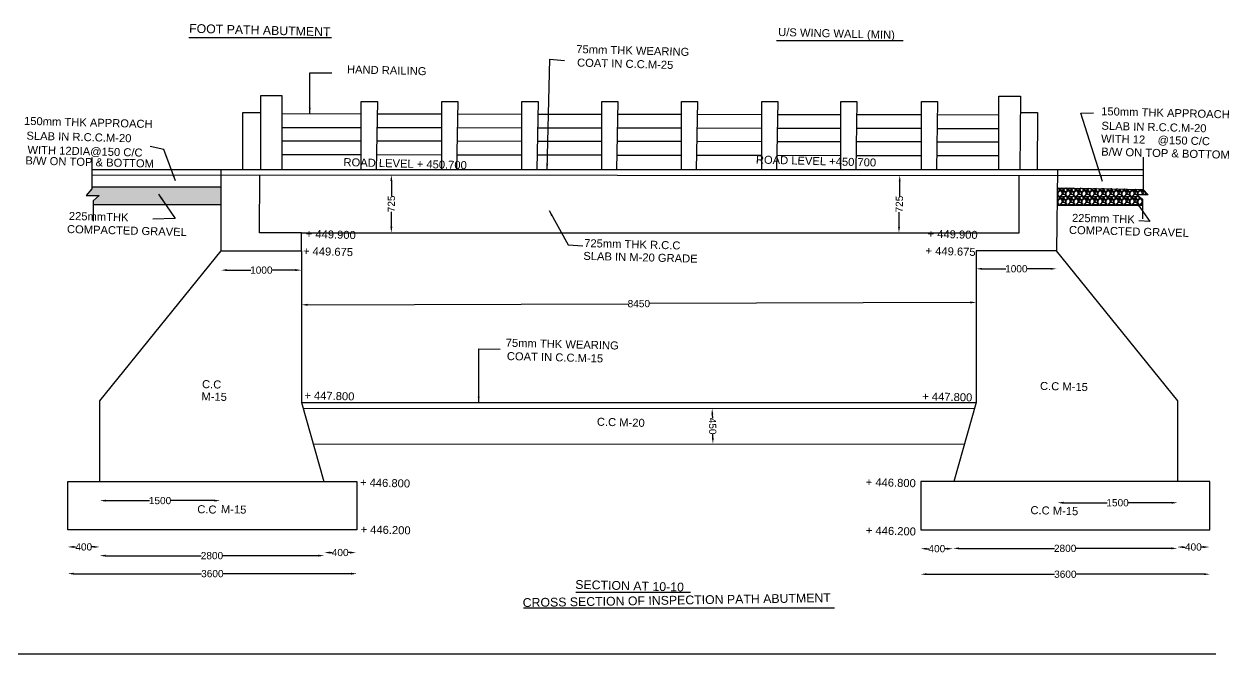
# Model space of a CAD drawing. Header units: millimetres. Extents: x 745 to 38722, y 1497 to 29572.
# Drawn here: x 10381 to 25207, y 1497 to 9376 of the extents above; entities that cross this region are included whole.
import ezdxf

# ---------------------------------------------------------------- set-up
doc = ezdxf.new("R2010")
doc.units = ezdxf.units.MM
doc.header["$MEASUREMENT"] = 0
for name, color, linetype in [('DIM', 7, 'Continuous'), ('DWG', 7, 'Continuous'), ('TXT', 7, 'Continuous')]:
    doc.layers.add(name, color=color, linetype=linetype)
doc.styles.get("Standard").update_dxf_attribs({"font": 'arial.ttf'})
doc.dimstyles.new('Civil', dxfattribs={"dimtxt": 90, "dimasz": 75, "dimexe": 0.1, "dimexo": 0.0625, "dimgap": 0.09, "dimtad": 0, "dimdec": 0, "dimzin": 12, "dimdsep": 46, "dimtxsty": 'Standard', "dimcen": 0.1, "dimse1": 1, "dimse2": 1, "dimaunit": 1, "dimadec": 5, "dimazin": 2, "dimtfac": 1, "dimtdec": 0, "dimtofl": 0, "dimtmove": 0, "dimatfit": 3, "dimfxl": 1, "dimfrac": 1, "dimtolj": 1, "dimtzin": 0, "dimarcsym": 0})
pattern_1 = [(228.012788, (72, 100), (-800, -900), [13.4536, -1331.9088]), (184.96974, (63, 90), (1200, 100), [23.0868, -2285.59248]), (132.510447, (40, 88), (1000, -1100), [16.2788, -1611.60326]), (267.27369, (1, 63), (100, 2000), [21.0238, -2081.3558]), (292.833654, (0, 42), (-500, 1200), [20.6155, -2040.9373]), (357.27369, (8, 23), (-2000, 100), [21.0238, -2081.3558]), (37.69424, (29, 22), (-1300, -1000), [27.8029, -2752.48485]), (72.255328, (51, 39), (700, 2200), [26.2488, -2598.63215]), (121.429566, (59, 64), (-800, 1300), [21.095, -2088.4073]), (175.23636, (48, 82), (1100, -100), [24.0832, -1180.07626]), (222.397438, (24, 84), (-1200, -1100), [31.1448, -3083.3375]), (138.814075, (100, 62), (-700, 600), [10.6301, -1052.3845]), (171.469234, (92, 69), (1300, -200), [20.2237, -2002.15114]), (225, (72, 72), (-1e-14, -100), [14.1421, -127.27926]), (203.19859, (65, 84), (500, 200), [7.6158, -753.9615]), (291.80141, (58, 81), (-100, 300), [10.7703, -527.74618]), (30.96376, (62, 71), (300, 200), [17.4929, -565.6023]), (161.56505, (77, 80), (200, -100), [12.6491, -303.57867]), (16.38954, (0, 81), (1000, 300), [17.72, -1754.2845]), (70.346176, (17, 86), (-400, -1100), [14.8661, -1471.74077]), (293.19859, (77, 100), (-200, 500), [15.2315, -746.3458]), (343.61046, (83, 86), (-1000, 300), [17.72, -1754.2845]), (339.443955, (0, 19), (-500, 200), [17.088, -837.31237]), (294.77514, (16, 13), (-500, 1100), [14.3178, -1417.4643]), (66.80141, (78, 0), (200, 500), [15.2315, -746.3458]), (17.354025, (84, 14), (-1300, -400), [16.7631, -1659.54236]), (69.443955, (29, 0), (-200, -500), [8.544, -845.85637]), (101.30993, (72, 0), (-100, 400), [5.099, -504.80295]), (165.96376, (71, 5), (300, -100), [20.6155, -391.69506]), (186.009006, (51, 10), (1000, 100), [19.105, -1891.3923]), (303.69007, (62, 62), (-100, 200), [14.4222, -346.13293]), (353.157227, (70, 50), (1700, -200), [25.1794, -2492.75626]), (60.945396, (95, 47), (-400, -700), [10.2956, -1019.2674]), (90, (100, 56), (-100, 100), [6, -94]), (120.256437, (49, 13), (400, -700), [13.8924, -1375.352]), (48.012788, (42, 25), (800, 900), [26.9072, -1318.4552]), (0, (60, 45), (100, 100), [26, -74]), (325.304846, (86, 45), (1000, -700), [15.8114, -1565.32743]), (254.054604, (99, 36), (-100, -400), [14.5602, -713.4508]), (207.645975, (95, 22), (-1900, -1000), [23.7065, -2346.94742]), (175.426079, (74, 11), (-1300, 100), [25.0799, -2482.90734])]

# ---------------------------------------------------------------- blocks, each defined once
blk = doc.blocks.new('*D61')
at = {"layer": 'Defpoints', "color": 0, "transparency": 16777216}
for p in [(21589, 3052), (25202, 3052), (25202, 2497)]:
    blk.add_point(p, dxfattribs=at)
at = {"layer": 'DIM', "color": 0, "lineweight": -2, "transparency": 16777216}
for p, q in [((21664, 2497), (23261, 2497)), ((25127, 2497), (23530, 2497))]:
    blk.add_line(p, q, dxfattribs=at)
at = {"layer": 'DIM', "color": 0, "transparency": 16777216}
for points in [[(21664, 2510), (21664, 2485), (21589, 2497)], [(25127, 2510), (25127, 2485), (25202, 2497)]]:
    blk.add_solid(points, dxfattribs=at)
at = {"layer": 'DIM', "color": 0, "transparency": 16777216, "insert": (23396, 2497), "char_height": 90, "attachment_point": 5}
blk.add_mtext('\\A1;3600', dxfattribs=at)
blk = doc.blocks.new('*D62')
at = {"layer": 'Defpoints', "color": 0, "transparency": 16777216}
for p in [(21589, 3052), (21994, 3052), (21994, 2816)]:
    blk.add_point(p, dxfattribs=at)
at = {"layer": 'DIM', "color": 0, "lineweight": -2, "transparency": 16777216}
for p, q in [((21664, 2816), (21690, 2816)), ((21919, 2816), (21893, 2816))]:
    blk.add_line(p, q, dxfattribs=at)
at = {"layer": 'DIM', "color": 0, "transparency": 16777216}
for points in [[(21664, 2828), (21664, 2803), (21589, 2816)], [(21919, 2828), (21919, 2803), (21994, 2816)]]:
    blk.add_solid(points, dxfattribs=at)
at = {"layer": 'DIM', "color": 0, "transparency": 16777216, "insert": (21791, 2816), "char_height": 90, "attachment_point": 5}
blk.add_mtext('\\A1;400', dxfattribs=at)
blk = doc.blocks.new('*D63')
at = {"layer": 'Defpoints', "color": 0, "transparency": 16777216}
for p in [(24794, 2820), (21994, 2816), (24794, 2816)]:
    blk.add_point(p, dxfattribs=at)
at = {"layer": 'DIM', "color": 0, "lineweight": -2, "transparency": 16777216}
for p, q in [((22069, 2820), (23259, 2820)), ((24719, 2820), (23529, 2820))]:
    blk.add_line(p, q, dxfattribs=at)
at = {"layer": 'DIM', "color": 0, "transparency": 16777216}
for points in [[(22069, 2833), (22069, 2808), (21994, 2820)], [(24719, 2833), (24719, 2808), (24794, 2820)]]:
    blk.add_solid(points, dxfattribs=at)
at = {"layer": 'DIM', "color": 0, "transparency": 16777216, "insert": (23394, 2820), "char_height": 90, "attachment_point": 5}
blk.add_mtext('\\A1;2800', dxfattribs=at)
blk = doc.blocks.new('*D64')
at = {"layer": 'Defpoints', "color": 0, "transparency": 16777216}
for p in [(24794, 2820), (25197, 2837), (25197, 2820)]:
    blk.add_point(p, dxfattribs=at)
at = {"layer": 'DIM', "color": 0, "lineweight": -2, "transparency": 16777216}
for p, q in [((24869, 2837), (24894, 2837)), ((25122, 2837), (25097, 2837))]:
    blk.add_line(p, q, dxfattribs=at)
at = {"layer": 'DIM', "color": 0, "transparency": 16777216}
for points in [[(24869, 2849), (24869, 2824), (24794, 2837)], [(25122, 2849), (25122, 2824), (25197, 2837)]]:
    blk.add_solid(points, dxfattribs=at)
at = {"layer": 'DIM', "color": 0, "transparency": 16777216, "insert": (24996, 2837), "char_height": 90, "attachment_point": 5}
blk.add_mtext('\\A1;400', dxfattribs=at)
blk = doc.blocks.new('*D65')
at = {"layer": 'Defpoints', "color": 0, "transparency": 16777216}
for p in [(23299, 3411), (24798, 3411), (24798, 3390)]:
    blk.add_point(p, dxfattribs=at)
at = {"layer": 'DIM', "color": 0, "lineweight": -2, "transparency": 16777216}
for p, q in [((23374, 3390), (23919, 3390)), ((24723, 3390), (24179, 3390))]:
    blk.add_line(p, q, dxfattribs=at)
at = {"layer": 'DIM', "color": 0, "transparency": 16777216}
for points in [[(23374, 3403), (23374, 3378), (23299, 3390)], [(24723, 3403), (24723, 3378), (24798, 3390)]]:
    blk.add_solid(points, dxfattribs=at)
at = {"layer": 'DIM', "color": 0, "transparency": 16777216, "insert": (24049, 3390), "char_height": 90, "attachment_point": 5}
blk.add_mtext('\\A1;1500', dxfattribs=at)
blk = doc.blocks.new('*D66')
at = {"layer": 'Defpoints', "color": 0, "transparency": 16777216}
for p in [(22282, 6540), (23286, 6540), (23286, 6314)]:
    blk.add_point(p, dxfattribs=at)
at = {"layer": 'DIM', "color": 0, "lineweight": -2, "transparency": 16777216}
for p, q in [((22357, 6314), (22654, 6314)), ((23211, 6314), (22915, 6314))]:
    blk.add_line(p, q, dxfattribs=at)
at = {"layer": 'DIM', "color": 0, "transparency": 16777216}
for points in [[(22357, 6326), (22357, 6301), (22282, 6314)], [(23211, 6326), (23211, 6301), (23286, 6314)]]:
    blk.add_solid(points, dxfattribs=at)
at = {"layer": 'DIM', "color": 0, "transparency": 16777216, "insert": (22784, 6314), "char_height": 90, "attachment_point": 5}
blk.add_mtext('\\A1;1000', dxfattribs=at)
blk = doc.blocks.new('*D67')
at = {"layer": 'Defpoints', "color": 0, "transparency": 16777216}
for p in [(21247, 7482), (21236, 6764), (21317, 6763)]:
    blk.add_point(p, dxfattribs=at)
at = {"layer": 'DIM', "color": 0, "lineweight": -2, "transparency": 16777216}
for p, q in [((21326, 7406), (21323, 7221)), ((21318, 6838), (21321, 7023))]:
    blk.add_line(p, q, dxfattribs=at)
at = {"layer": 'DIM', "color": 0, "transparency": 16777216}
for points in [[(21314, 7406), (21339, 7406), (21327, 7481)], [(21306, 6838), (21331, 6838), (21317, 6763)]]:
    blk.add_solid(points, dxfattribs=at)
at = {"layer": 'DIM', "color": 0, "transparency": 16777216, "insert": (21322, 7122), "char_height": 90, "attachment_point": 5, "rotation": 89.1857}
blk.add_mtext('\\A1;725', dxfattribs=at)
blk = doc.blocks.new('*D68')
at = {"layer": 'Defpoints', "color": 0, "transparency": 16777216}
for p in [(18894, 4567), (18904, 4125), (18993, 4127)]:
    blk.add_point(p, dxfattribs=at)
at = {"layer": 'DIM', "color": 0, "lineweight": -2, "transparency": 16777216}
for p, q in [((18985, 4494), (18986, 4449)), ((18991, 4202), (18990, 4247))]:
    blk.add_line(p, q, dxfattribs=at)
at = {"layer": 'DIM', "color": 0, "transparency": 16777216}
for points in [[(18998, 4494), (18973, 4494), (18983, 4569)], [(19004, 4202), (18979, 4201), (18993, 4127)]]:
    blk.add_solid(points, dxfattribs=at)
at = {"layer": 'DIM', "color": 0, "transparency": 16777216, "insert": (18988, 4348), "char_height": 90, "attachment_point": 5, "rotation": 271.2292}
blk.add_mtext('\\A1;450', dxfattribs=at)
blk = doc.blocks.new('*D69')
at = {"layer": 'Defpoints', "color": 0, "transparency": 16777216}
for p in [(22282, 5943), (13852, 5913), (22283, 5893)]:
    blk.add_point(p, dxfattribs=at)
at = {"layer": 'DIM', "color": 0, "lineweight": -2, "transparency": 16777216}
for p, q in [((13927, 5864), (17933, 5878)), ((22208, 5893), (18202, 5879))]:
    blk.add_line(p, q, dxfattribs=at)
at = {"layer": 'DIM', "color": 0, "transparency": 16777216}
for points in [[(13927, 5876), (13927, 5851), (13852, 5864)], [(22208, 5906), (22208, 5881), (22283, 5893)]]:
    blk.add_solid(points, dxfattribs=at)
at = {"layer": 'DIM', "color": 0, "transparency": 16777216, "insert": (18067, 5878), "char_height": 90, "attachment_point": 5, "rotation": 0.2011}
blk.add_mtext('\\A1;8450', dxfattribs=at)
blk = doc.blocks.new('*D70')
at = {"layer": 'Defpoints', "color": 0, "transparency": 16777216}
for p in [(12848, 6540), (13852, 6540), (13852, 6297)]:
    blk.add_point(p, dxfattribs=at)
at = {"layer": 'DIM', "color": 0, "lineweight": -2, "transparency": 16777216}
for p, q in [((12922, 6297), (13219, 6297)), ((13776, 6297), (13480, 6297))]:
    blk.add_line(p, q, dxfattribs=at)
at = {"layer": 'DIM', "color": 0, "transparency": 16777216}
for points in [[(12922, 6310), (12922, 6285), (12848, 6297)], [(13776, 6310), (13776, 6285), (13852, 6297)]]:
    blk.add_solid(points, dxfattribs=at)
at = {"layer": 'DIM', "color": 0, "transparency": 16777216, "insert": (13350, 6297), "char_height": 90, "attachment_point": 5}
blk.add_mtext('\\A1;1000', dxfattribs=at)
blk = doc.blocks.new('*D71')
at = {"layer": 'Defpoints', "color": 0, "transparency": 16777216}
for p in [(10932, 3052), (14545, 3052), (14545, 2504)]:
    blk.add_point(p, dxfattribs=at)
at = {"layer": 'DIM', "color": 0, "lineweight": -2, "transparency": 16777216}
for p, q in [((11006, 2504), (12604, 2504)), ((14470, 2504), (12873, 2504))]:
    blk.add_line(p, q, dxfattribs=at)
at = {"layer": 'DIM', "color": 0, "transparency": 16777216}
for points in [[(11006, 2517), (11006, 2492), (10932, 2504)], [(14470, 2517), (14470, 2492), (14545, 2504)]]:
    blk.add_solid(points, dxfattribs=at)
at = {"layer": 'DIM', "color": 0, "transparency": 16777216, "insert": (12738, 2504), "char_height": 90, "attachment_point": 5}
blk.add_mtext('\\A1;3600', dxfattribs=at)
blk = doc.blocks.new('*D72')
at = {"layer": 'Defpoints', "color": 0, "transparency": 16777216}
for p in [(10932, 3052), (11330, 3052), (11330, 2838)]:
    blk.add_point(p, dxfattribs=at)
at = {"layer": 'DIM', "color": 0, "lineweight": -2, "transparency": 16777216}
for p, q in [((11006, 2838), (11030, 2838)), ((11255, 2838), (11232, 2838))]:
    blk.add_line(p, q, dxfattribs=at)
at = {"layer": 'DIM', "color": 0, "transparency": 16777216}
for points in [[(11006, 2851), (11006, 2826), (10932, 2838)], [(11255, 2851), (11255, 2826), (11330, 2838)]]:
    blk.add_solid(points, dxfattribs=at)
at = {"layer": 'DIM', "color": 0, "transparency": 16777216, "insert": (11131, 2838), "char_height": 90, "attachment_point": 5}
blk.add_mtext('\\A1;400', dxfattribs=at)
blk = doc.blocks.new('*D73')
at = {"layer": 'Defpoints', "color": 0, "transparency": 16777216}
for p in [(11330, 2838), (14136, 2838), (14136, 2729)]:
    blk.add_point(p, dxfattribs=at)
at = {"layer": 'DIM', "color": 0, "lineweight": -2, "transparency": 16777216}
for p, q in [((11405, 2729), (12598, 2729)), ((14061, 2729), (12868, 2729))]:
    blk.add_line(p, q, dxfattribs=at)
at = {"layer": 'DIM', "color": 0, "transparency": 16777216}
for points in [[(11405, 2742), (11405, 2717), (11330, 2729)], [(14061, 2742), (14061, 2717), (14136, 2729)]]:
    blk.add_solid(points, dxfattribs=at)
at = {"layer": 'DIM', "color": 0, "transparency": 16777216, "insert": (12733, 2729), "char_height": 90, "attachment_point": 5}
blk.add_mtext('\\A1;2800', dxfattribs=at)
blk = doc.blocks.new('*D74')
at = {"layer": 'Defpoints', "color": 0, "transparency": 16777216}
for p in [(14136, 2729), (14534, 2768), (14534, 2729)]:
    blk.add_point(p, dxfattribs=at)
at = {"layer": 'DIM', "color": 0, "lineweight": -2, "transparency": 16777216}
for p, q in [((14211, 2768), (14234, 2768)), ((14459, 2768), (14436, 2768))]:
    blk.add_line(p, q, dxfattribs=at)
at = {"layer": 'DIM', "color": 0, "transparency": 16777216}
for points in [[(14211, 2780), (14211, 2755), (14136, 2768)], [(14459, 2780), (14459, 2755), (14534, 2768)]]:
    blk.add_solid(points, dxfattribs=at)
at = {"layer": 'DIM', "color": 0, "transparency": 16777216, "insert": (14335, 2768), "char_height": 90, "attachment_point": 5}
blk.add_mtext('\\A1;400', dxfattribs=at)
blk = doc.blocks.new('*D75')
at = {"layer": 'Defpoints', "color": 0, "transparency": 16777216}
for p in [(11332, 3654), (12836, 3654), (12836, 3417)]:
    blk.add_point(p, dxfattribs=at)
at = {"layer": 'DIM', "color": 0, "lineweight": -2, "transparency": 16777216}
for p, q in [((11406, 3417), (11954, 3417)), ((12761, 3417), (12214, 3417))]:
    blk.add_line(p, q, dxfattribs=at)
at = {"layer": 'DIM', "color": 0, "transparency": 16777216}
for points in [[(11406, 3429), (11406, 3404), (11332, 3417)], [(12761, 3429), (12761, 3404), (12836, 3417)]]:
    blk.add_solid(points, dxfattribs=at)
at = {"layer": 'DIM', "color": 0, "transparency": 16777216, "insert": (12084, 3417), "char_height": 90, "attachment_point": 5}
blk.add_mtext('\\A1;1500', dxfattribs=at)
blk = doc.blocks.new('*D76')
at = {"layer": 'Defpoints', "color": 0, "transparency": 16777216}
for p in [(14917, 7486), (14917, 6764), (14975, 6764)]:
    blk.add_point(p, dxfattribs=at)
at = {"layer": 'DIM', "color": 0, "lineweight": -2, "transparency": 16777216}
for p, q in [((14975, 7411), (14975, 7225)), ((14975, 6839), (14975, 7026))]:
    blk.add_line(p, q, dxfattribs=at)
at = {"layer": 'DIM', "color": 0, "transparency": 16777216}
for points in [[(14962, 7411), (14987, 7411), (14975, 7486)], [(14962, 6839), (14987, 6839), (14975, 6764)]]:
    blk.add_solid(points, dxfattribs=at)
at = {"layer": 'DIM', "color": 0, "transparency": 16777216, "insert": (14975, 7125), "char_height": 90, "attachment_point": 5, "rotation": 89.9995}
blk.add_mtext('\\A1;725', dxfattribs=at)

msp = doc.modelspace()

# ---------------------------------------------------------------- hatches: boundary and pattern name
at = {"layer": 'DWG'}
h = msp.add_hatch(dxfattribs=at)
h.set_pattern_fill('GRAVEL', color=256, scale=100)
h.set_pattern_definition(pattern_1)
h.paths.add_polyline_path([(12847.5, 7333.6), (11230.4, 7333.6), (11230.4, 7311.3), (11159.3, 7230.8), (11325.2, 7230.8), (11249.4, 7164.5), (11249.4, 7113.1), (12847.5, 7113.1)])
h = msp.add_hatch(dxfattribs=at)
h.set_pattern_fill('GRAVEL', color=256, scale=100)
h.set_pattern_definition(pattern_1)
h.paths.add_polyline_path([(24369.1, 7304.3), (23295.6, 7326.5), (23293, 7104.5), (24360.5, 7107.9), (24360.5, 7184.5), (24289.1, 7238.7), (24432, 7238.7)])

# ---------------------------------------------------------------- linework, layer by layer
msp.add_lwpolyline([(38721.6, 1496.9), (745.3, 1496.9), (745.3, 29572.3), (38721.6, 29572.3)], close=True)
for points in [[(13344.1, 7552.7), (13344.1, 8481.1), (13607.7, 8481.1), (13607.7, 7552.7)], [(22565.7, 7552.7), (22565.7, 8470.9), (22834.3, 8470.9), (22827.7, 7552.7)], [(14598.7, 7552.7), (14598.7, 8403), (14799.6, 8403), (14784.4, 7552.7)], [(15605.1, 7552.7), (15605.1, 8403), (15806, 8403), (15790.7, 7552.7)], [(16606.6, 7552.7), (16606.6, 8403), (16807.5, 8403), (16792.2, 7552.7)], [(17603.9, 7552.7), (17603.9, 8403), (17804.8, 8403), (17789.6, 7552.7)], [(18598.8, 7552.7), (18598.8, 8403), (18799.7, 8403), (18784.4, 7552.7)], [(19603.6, 7552.7), (19603.6, 8403), (19804.5, 8403), (19789.2, 7552.7)], [(20591.1, 7552.7), (20591.1, 8403), (20792, 8403), (20776.8, 7552.7)], [(21599.2, 7552.7), (21599.2, 8403), (21800.1, 8403), (21784.9, 7552.7)], [(13119.7, 7552.7), (13119.7, 8268.2), (13344.1, 8268.2)], [(13607.7, 8252.5), (14598.7, 8251)], [(14796.9, 8250.7), (15605.1, 8249.5)], [(15803.2, 8249.2), (16606.6, 8248)], [(16804.7, 8247.7), (17603.9, 8246.5)], [(17802, 8246.2), (18598.8, 8245)], [(18796.9, 8244.7), (19603.6, 8243.4)], [(19801.6, 8243.1), (20591.1, 8241.9)], [(20789.1, 8241.6), (21599.2, 8240.4)], [(21797.2, 8240.1), (22565.7, 8239)], [(22832.9, 8265.6), (23046.6, 8265.6), (23043.3, 7552.7)], [(13607.7, 8081.2), (14598.7, 8079.7)], [(14793.8, 8079.4), (15605.1, 8078.2)], [(15800.2, 8077.9), (16606.6, 8076.7)], [(16801.6, 8076.4), (17603.9, 8075.1)], [(17798.9, 8074.9), (18598.8, 8073.6)], [(18793.8, 8073.3), (19603.6, 8072.1)], [(19798.6, 8071.8), (20591.1, 8070.6)], [(20786, 8070.3), (21599.2, 8069.1)], [(21794.1, 8068.8), (22565.7, 8067.6)], [(13607.7, 7914.6), (14598.7, 7913.1)], [(14790.8, 7912.8), (15605.1, 7911.6)], [(15797.2, 7911.3), (16606.6, 7910.1)], [(16798.6, 7909.8), (17603.9, 7908.6)], [(17796, 7908.3), (18598.8, 7907.1)], [(18790.8, 7906.8), (19603.6, 7905.5)], [(19795.6, 7905.3), (20591.1, 7904)], [(20783.1, 7903.8), (21599.2, 7902.5)], [(21791.2, 7902.2), (22565.7, 7901.1)], [(13607.7, 7741.8), (14598.7, 7740.4)], [(14787.7, 7740.1), (15605.1, 7738.8)], [(15794.1, 7738.5), (16606.6, 7737.3)], [(16795.5, 7737), (17603.9, 7735.8)], [(17792.9, 7735.5), (18598.8, 7734.3)], [(18787.7, 7734), (19603.6, 7732.8)], [(19792.5, 7732.5), (20591.1, 7731.3)], [(20780, 7731), (21599.2, 7729.8)], [(21788.1, 7729.5), (22565.7, 7728.3)], [(11230.4, 7704.2), (11230.4, 7311.3), (11159.3, 7230.8), (11325.2, 7230.8), (11249.4, 7164.5), (11249.4, 6908.9)], [(24369.1, 7709.6), (24369.1, 7304.3), (24432, 7238.7), (24289.1, 7238.7), (24360.5, 7184.5), (24360.5, 6939)], [(11230.4, 7552.7), (24369.1, 7552.7)], [(11230.4, 7489.1), (24369.1, 7479.6)], [(12847.5, 6540), (12847.5, 7552.7)], [(13328, 6764.4), (13331.6, 7487.6)], [(13851.5, 6764.4), (22821.2, 6764.4), (22821.2, 7480.8)], [(23298.2, 7552.7), (23286.5, 6540)], [(12847.5, 7333.6), (11230.4, 7333.6)], [(23295.6, 7326.5), (24369.1, 7304.3)], [(12847.5, 7113.1), (11249.4, 7113.1)], [(23293, 7104.5), (24360.5, 7107.9)], [(13851.5, 6540), (13851.5, 6764.4), (13328, 6764.4)], [(11331.5, 3654.5), (11331.5, 4662.5), (12847.5, 6540), (13851.5, 6540), (13851.5, 4641.5), (14133, 3654.5)], [(24802.5, 3654.5), (24802.5, 4662.5), (23286.5, 6540), (22282.5, 6540), (22282.5, 4641.5), (22001, 3654.5)], [(13851.5, 4641.5), (22282.5, 4641.5)], [(22261.9, 4569.2), (13873.7, 4563.8)], [(13999.6, 4122.4), (22135.6, 4126.4)]]:
    msp.add_lwpolyline(points, dxfattribs=at)
for points in [[(10931.5, 3654.5), (14545, 3654.5), (14545, 3051.5), (10931.5, 3051.5)], [(25202.5, 3654.5), (21589, 3654.5), (21589, 3051.5), (25202.5, 3051.5)]]:
    msp.add_lwpolyline(points, close=True, dxfattribs=at)
at = {"layer": 'TXT'}
for p, q in [((12443.9, 9202.7), (14227.2, 9202.7)), ((19788, 9164.6), (21370, 9164.6)), ((17279.7, 2274.6), (18713.7, 2274.6)), ((16627.4, 2078.2), (20512.6, 2078.2))]:
    msp.add_line(p, q, dxfattribs=at)

# ---------------------------------------------------------------- texts
for s, height, rotation, p in [('FOOT PATH ABUTMENT', 110, 358.54528, (12446.6, 9263.6)), ('U/S WING WALL (MIN)', 100, 358.54528, (19807.2, 9223.1)), ('75mm THK WEARING', 100, 358.54528, (17284.3, 9009.4)), ('COAT IN C.C.M-25', 100, 358.54528, (17294.2, 8841.3)), ('HAND RAILING', 100, 358.54528, (14419.2, 8757.6)), ('150mm THK APPROACH', 100, 358.54528, (23843.3, 8233.4)), ('150mm THK APPROACH', 100, 358.54528, (10384, 8112.9)), ('SLAB IN R.C.C.M-20', 100, 358.54528, (10414.1, 7928)), ('SLAB IN R.C.C.M-20', 100, 358.54528, (23847.1, 8052.2)), ('WITH 12    @150 C/C', 100, 358.54528, (23842.1, 7892.1)), ('B/W ON TOP & BOTTOM', 100, 358.54528, (10401.2, 7618.3)), ('WITH 12DIA@150 C/C', 100, 358.54528, (10427, 7751.6)), ('ROAD LEVEL +450.700', 100, 358.54528, (19528.9, 7629.6)), ('B/W ON TOP & BOTTOM', 100, 358.54528, (23843.8, 7729.1)), ('ROAD LEVEL + 450.700', 100, 358.54528, (14375.4, 7597.5)), ('225mmTHK', 100, 358.54528, (10944.1, 6924.8)), ('225mm THK', 100, 358.54528, (23478.7, 6901.1)), ('COMPACTED GRAVEL', 100, 358.54528, (10920.5, 6760.7)), ('COMPACTED GRAVEL', 100, 358.54528, (23440.6, 6750.2)), ('+ 449.900', 100, 358.54528, (13904, 6701.3)), ('725mm THK R.C.C', 100, 358.54528, (17382.8, 6585.5)), ('+ 449.900', 100, 358.54528, (21674, 6703)), ('+ 449.675', 100, 358.54528, (13869.1, 6487.6)), ('SLAB IN M-20 GRADE', 100, 358.54528, (17372.7, 6425.8)), ('+ 449.675', 100, 358.54528, (21648.3, 6490)), ('75mm THK WEARING', 100, 358.54528, (16402.7, 5340.5)), ('COAT IN C.C.M-15', 100, 358.54528, (16416.9, 5173.6)), ('C.C', 100, 358.54528, (12608.1, 4823.4)), ('C.C M-15', 100, 358.54528, (23079, 4800.9)), ('M-15', 100, 358.54528, (12599.9, 4670.3)), ('+ 447.800', 100, 358.54528, (13886.3, 4684.4)), ('+ 447.800', 100, 358.54528, (21607.1, 4671.9)), ('C.C M-20', 100, 358.54528, (17541.8, 4353.3)), ('+ 446.800', 100, 358.54528, (14582.2, 3596.2)), ('+ 446.800', 100, 358.54528, (20901.3, 3599.8)), ('C.C', 100, 358.54528, (12548.5, 3260.4)), ('M-15', 100, 358.54528, (12844, 3261.7)), ('C.C M-15', 100, 358.54528, (22959, 3248.9)), ('+ 446.200', 100, 358.54528, (14588.9, 3009.8)), ('+ 446.200', 100, 358.54528, (20902.8, 2996.4)), ('SECTION AT 10-10', 110, 358.54528, (17271.6, 2315.2)), ('CROSS SECTION OF INSPECTION PATH ABUTMENT', 110, 0.92922, (16616.7, 2087))]:
    msp.add_text(s, height=height, rotation=rotation, dxfattribs=at).set_placement(p)

# ---------------------------------------------------------------- dimensions: what is measured, and where the dimension line sits
at = {"layer": 'DIM'}
for p1, p2, distance, text, picture, middle in [((14916.8, 7486.4), (14916.8, 6764.4), 58, '725', '*D76', (14974.9, 7125.4)), ((21246.6, 7481.9), (21236.4, 6764.4), 80.6, '725', '*D67', (21322.1, 7122)), ((12847.5, 6540), (13851.5, 6540), -242.6, '1000', '*D70', (13349.5, 6297.4)), ((22282.5, 6540), (23286.5, 6540), -226.2, '1000', '*D66', (22784.5, 6313.8)), ((13851.5, 5913), (22282.5, 5942.6), -49.3, '8450', '*D69', (18067.2, 5878.5)), ((18894.2, 4567.1), (18903.7, 4124.8), 89.3, '450', '*D68', (18988.1, 4347.8)), ((11331.5, 3654.5), (12835.9, 3654.5), -237.9, '1500', '*D75', (12083.7, 3416.6)), ((23299.4, 3411.4), (24798.2, 3411.4), -21, '1500', '*D65', (24048.8, 3390.4)), ((10931.5, 3051.5), (14545, 3051.5), -547.3, '3600', '*D71', (12738.2, 2504.2)), ((10931.5, 3051.5), (11330.4, 3051.5), -213.2, '400', '*D72', (11131, 2838.3)), ((21589, 3051.5), (25202.5, 3051.5), -554.3, '3600', '*D61', (23395.7, 2497.2)), ((21589, 3051.5), (21993.8, 3051.5), -235.6, '400', '*D62', (21791.4, 2815.9)), ((11330.4, 2838.3), (14135.5, 2838.3), -109.2, '2800', '*D73', (12733, 2729.1)), ((14135.5, 2729.1), (14534.4, 2729.1), 38.6, '400', '*D74', (14335, 2767.6)), ((24794, 2820), (25197.1, 2820), 16.8, '400', '*D64', (24995.6, 2836.8))]:
    dim = msp.add_aligned_dim(p1=p1, p2=p2, distance=distance, text=text, dimstyle='Civil', dxfattribs=at)
    dim.commit()
    dim.dimension.update_dxf_attribs({"geometry": picture, "text_midpoint": middle})
dim = msp.add_aligned_dim(p1=(21993.8, 2815.9), p2=(24794, 2815.9), distance=4.2, dimstyle='Civil', dxfattribs=at)
dim.commit()
dim.dimension.update_dxf_attribs({"geometry": '*D63', "text_midpoint": (23393.9, 2820)})

# ---------------------------------------------------------------- leaders
at = {"layer": 'TXT'}
for points in [[(16920.4, 7552.7), (16954.2, 8932), (17140.2, 8915.1)], [(13955.2, 8252), (13955.2, 8762.6), (14229.3, 8762.6)], [(23860.9, 7406), (23588.6, 8259.4), (23748.2, 8262.5)], [(12276.5, 7412.2), (12131.9, 7806.5), (11959.9, 7841.7)], [(12065.4, 7248.3), (12272.6, 6943.8), (11995.1, 6932.1)], [(24276.6, 7156.5), (24450, 6905), (24315.8, 6912.5)], [(16946, 7044), (17184.5, 6611.1), (17365.9, 6601)], [(16065.8, 4641.5), (16065.8, 5311.9), (16334.1, 5308.7)]]:
    msp.add_leader(points, dimstyle='Civil', override={"dimgap": 0.09, "dimtad": 0}, dxfattribs=at)

doc.saveas('drawing.dxf')
